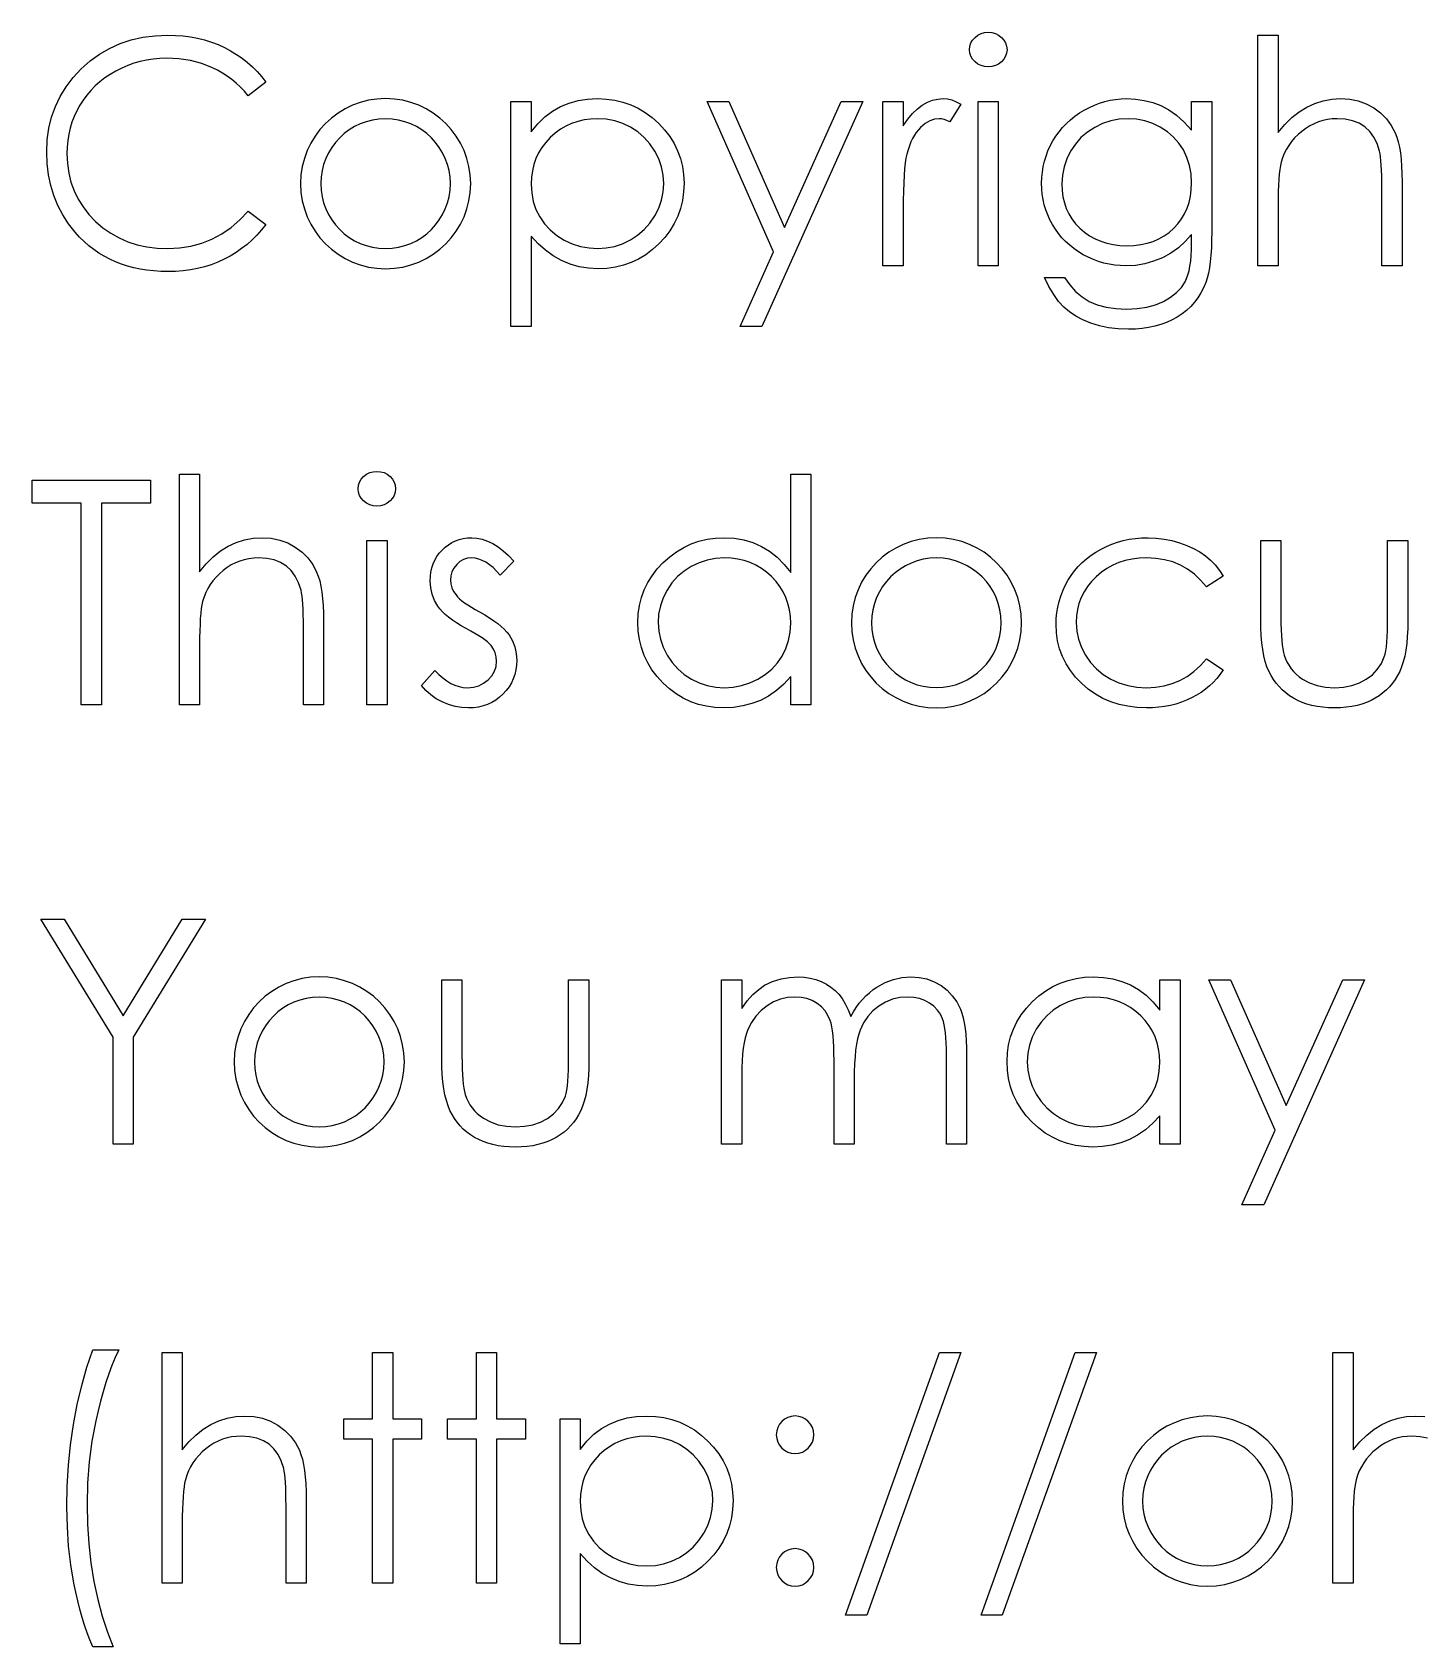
# Model space of a CAD drawing. Header units: millimetres. Extents: x -118 to 176, y -25 to 88.
# Drawn here: x -117.64 to -95.99, y 62.56 to 87.68 of the extents above; entities that cross this region are included whole.
import ezdxf

# ---------------------------------------------------------------- set-up
doc = ezdxf.new("R2010")
doc.units = ezdxf.units.MM

msp = doc.modelspace()

# ---------------------------------------------------------------- linework, layer by layer
at = {"color": 7, "linetype": 'Continuous', "flags": 128}
for points in [[(-102.767, 87.682), (-102.709, 87.678), (-102.655, 87.663), (-102.605, 87.638), (-102.56, 87.603), (-102.522, 87.562), (-102.496, 87.516), (-102.48, 87.466), (-102.474, 87.412), (-102.474, 87.412), (-102.48, 87.359), (-102.496, 87.31), (-102.522, 87.265), (-102.56, 87.223), (-102.605, 87.189), (-102.655, 87.164), (-102.709, 87.149), (-102.767, 87.144), (-102.767, 87.144), (-102.825, 87.149), (-102.877, 87.164), (-102.927, 87.189), (-102.972, 87.223), (-103.009, 87.265), (-103.036, 87.31), (-103.052, 87.359), (-103.057, 87.412), (-103.057, 87.412), (-103.052, 87.466), (-103.036, 87.516), (-103.009, 87.562), (-102.972, 87.603), (-102.927, 87.638), (-102.877, 87.663), (-102.825, 87.678), (-102.767, 87.682)], [(-114.006, 86.906), (-114.281, 86.695), (-114.281, 86.695), (-114.341, 86.765), (-114.403, 86.83), (-114.468, 86.891), (-114.536, 86.948), (-114.608, 87), (-114.681, 87.047), (-114.758, 87.091), (-114.838, 87.13), (-115.005, 87.195), (-115.18, 87.241), (-115.362, 87.27), (-115.553, 87.279), (-115.553, 87.279), (-115.658, 87.276), (-115.762, 87.266), (-115.863, 87.251), (-115.962, 87.229), (-116.06, 87.201), (-116.156, 87.167), (-116.249, 87.126), (-116.341, 87.08), (-116.429, 87.028), (-116.512, 86.972), (-116.59, 86.912), (-116.663, 86.847), (-116.731, 86.779), (-116.793, 86.706), (-116.851, 86.628), (-116.903, 86.547), (-116.95, 86.462), (-116.99, 86.374), (-117.024, 86.284), (-117.052, 86.191), (-117.074, 86.096), (-117.09, 85.998), (-117.099, 85.897), (-117.102, 85.794), (-117.102, 85.794), (-117.095, 85.639), (-117.074, 85.491), (-117.04, 85.35), (-116.991, 85.215), (-116.928, 85.086), (-116.851, 84.964), (-116.761, 84.849), (-116.656, 84.74), (-116.541, 84.641), (-116.419, 84.555), (-116.289, 84.483), (-116.152, 84.423), (-116.008, 84.377), (-115.856, 84.344), (-115.697, 84.323), (-115.531, 84.317), (-115.531, 84.317), (-115.348, 84.326), (-115.173, 84.354), (-115.005, 84.399), (-114.845, 84.463), (-114.693, 84.545), (-114.547, 84.645), (-114.411, 84.764), (-114.281, 84.9), (-114.281, 84.9), (-114.006, 84.692), (-114.006, 84.692), (-114.073, 84.607), (-114.145, 84.527), (-114.22, 84.452), (-114.299, 84.382), (-114.383, 84.316), (-114.47, 84.255), (-114.562, 84.2), (-114.657, 84.15), (-114.756, 84.105), (-114.858, 84.066), (-114.962, 84.033), (-115.07, 84.006), (-115.18, 83.985), (-115.294, 83.97), (-115.41, 83.961), (-115.529, 83.958), (-115.529, 83.958), (-115.642, 83.96), (-115.752, 83.968), (-115.858, 83.98), (-115.962, 83.997), (-116.063, 84.018), (-116.161, 84.044), (-116.255, 84.075), (-116.347, 84.111), (-116.436, 84.152), (-116.522, 84.197), (-116.604, 84.248), (-116.684, 84.302), (-116.761, 84.362), (-116.834, 84.426), (-116.905, 84.496), (-116.973, 84.57), (-116.973, 84.57), (-117.076, 84.703), (-117.167, 84.842), (-117.243, 84.988), (-117.306, 85.141), (-117.354, 85.3), (-117.388, 85.466), (-117.409, 85.639), (-117.416, 85.818), (-117.416, 85.818), (-117.408, 86.007), (-117.383, 86.188), (-117.341, 86.361), (-117.282, 86.526), (-117.207, 86.684), (-117.114, 86.835), (-117.006, 86.977), (-116.879, 87.112), (-116.74, 87.236), (-116.594, 87.342), (-116.438, 87.432), (-116.274, 87.507), (-116.102, 87.564), (-115.921, 87.605), (-115.731, 87.629), (-115.533, 87.638), (-115.533, 87.638), (-115.413, 87.635), (-115.295, 87.626), (-115.18, 87.61), (-115.069, 87.589), (-114.96, 87.563), (-114.854, 87.529), (-114.751, 87.49), (-114.652, 87.445), (-114.556, 87.394), (-114.464, 87.339), (-114.376, 87.279), (-114.294, 87.214), (-114.215, 87.144), (-114.141, 87.07), (-114.071, 86.99), (-114.006, 86.906)], [(-98.57, 87.638), (-98.256, 87.638), (-98.256, 87.638), (-98.256, 86.122), (-98.256, 86.122), (-98.152, 86.247), (-98.043, 86.354), (-97.929, 86.445), (-97.81, 86.519), (-97.686, 86.576), (-97.556, 86.617), (-97.422, 86.642), (-97.283, 86.65), (-97.283, 86.65), (-97.141, 86.641), (-97.008, 86.615), (-96.883, 86.569), (-96.767, 86.506), (-96.662, 86.427), (-96.571, 86.337), (-96.495, 86.233), (-96.434, 86.118), (-96.409, 86.052), (-96.387, 85.978), (-96.369, 85.896), (-96.353, 85.805), (-96.342, 85.705), (-96.334, 85.597), (-96.328, 85.48), (-96.327, 85.354), (-96.327, 85.354), (-96.327, 84.048), (-96.327, 84.048), (-96.641, 84.048), (-96.641, 84.048), (-96.641, 85.251), (-96.641, 85.251), (-96.641, 85.355), (-96.643, 85.451), (-96.646, 85.537), (-96.65, 85.615), (-96.655, 85.683), (-96.661, 85.742), (-96.669, 85.792), (-96.677, 85.833), (-96.677, 85.833), (-96.715, 85.951), (-96.766, 86.053), (-96.829, 86.139), (-96.905, 86.21), (-96.994, 86.266), (-97.096, 86.305), (-97.211, 86.329), (-97.338, 86.336), (-97.338, 86.336), (-97.414, 86.334), (-97.488, 86.324), (-97.56, 86.309), (-97.629, 86.288), (-97.697, 86.26), (-97.763, 86.227), (-97.826, 86.187), (-97.888, 86.141), (-97.946, 86.091), (-97.999, 86.038), (-98.046, 85.982), (-98.089, 85.923), (-98.126, 85.862), (-98.159, 85.797), (-98.186, 85.729), (-98.208, 85.659), (-98.208, 85.659), (-98.219, 85.608), (-98.229, 85.547), (-98.237, 85.476), (-98.244, 85.395), (-98.249, 85.304), (-98.253, 85.203), (-98.255, 85.093), (-98.256, 84.973), (-98.256, 84.973), (-98.256, 84.048), (-98.256, 84.048), (-98.57, 84.048), (-98.57, 84.048), (-98.57, 87.638)], [(-110.192, 86.606), (-109.878, 86.606), (-109.878, 86.606), (-109.878, 86.132), (-109.878, 86.132), (-109.775, 86.259), (-109.665, 86.366), (-109.547, 86.456), (-109.421, 86.526), (-109.288, 86.58), (-109.148, 86.62), (-109, 86.643), (-108.844, 86.65), (-108.844, 86.65), (-108.708, 86.644), (-108.577, 86.627), (-108.45, 86.596), (-108.329, 86.554), (-108.213, 86.5), (-108.102, 86.433), (-107.995, 86.355), (-107.894, 86.264), (-107.802, 86.165), (-107.722, 86.061), (-107.654, 85.952), (-107.599, 85.839), (-107.555, 85.719), (-107.524, 85.596), (-107.506, 85.467), (-107.5, 85.334), (-107.5, 85.334), (-107.506, 85.198), (-107.524, 85.067), (-107.554, 84.941), (-107.597, 84.821), (-107.653, 84.705), (-107.72, 84.595), (-107.799, 84.49), (-107.891, 84.391), (-107.991, 84.3), (-108.096, 84.221), (-108.207, 84.154), (-108.322, 84.1), (-108.443, 84.058), (-108.568, 84.028), (-108.699, 84.009), (-108.835, 84.003), (-108.835, 84.003), (-108.987, 84.011), (-109.133, 84.035), (-109.273, 84.075), (-109.407, 84.131), (-109.534, 84.202), (-109.655, 84.29), (-109.769, 84.393), (-109.878, 84.511), (-109.878, 84.511), (-109.878, 83.106), (-109.878, 83.106), (-110.192, 83.106), (-110.192, 83.106), (-110.192, 86.606)], [(-107.141, 86.606), (-106.802, 86.606), (-106.802, 86.606), (-105.936, 84.647), (-105.936, 84.647), (-105.057, 86.606), (-105.057, 86.606), (-104.718, 86.606), (-104.718, 86.606), (-106.288, 83.106), (-106.288, 83.106), (-106.627, 83.106), (-106.627, 83.106), (-106.107, 84.266), (-106.107, 84.266), (-107.141, 86.606)], [(-104.403, 86.606), (-104.089, 86.606), (-104.089, 86.606), (-104.089, 86.229), (-104.089, 86.229), (-104.018, 86.333), (-103.944, 86.421), (-103.869, 86.493), (-103.792, 86.551), (-103.713, 86.594), (-103.632, 86.626), (-103.55, 86.644), (-103.465, 86.65), (-103.465, 86.65), (-103.4, 86.645), (-103.333, 86.629), (-103.264, 86.601), (-103.192, 86.563), (-103.192, 86.563), (-103.364, 86.291), (-103.364, 86.291), (-103.41, 86.31), (-103.452, 86.325), (-103.491, 86.334), (-103.525, 86.336), (-103.525, 86.336), (-103.6, 86.328), (-103.674, 86.303), (-103.747, 86.261), (-103.818, 86.202), (-103.852, 86.166), (-103.885, 86.125), (-103.914, 86.08), (-103.942, 86.031), (-103.968, 85.976), (-103.992, 85.917), (-104.014, 85.853), (-104.033, 85.785), (-104.033, 85.785), (-104.047, 85.724), (-104.058, 85.649), (-104.068, 85.56), (-104.075, 85.457), (-104.082, 85.341), (-104.086, 85.21), (-104.089, 85.066), (-104.089, 84.907), (-104.089, 84.907), (-104.089, 84.048), (-104.089, 84.048), (-104.404, 84.048), (-104.404, 84.048), (-104.404, 86.606)], [(-102.923, 86.606), (-102.609, 86.606), (-102.609, 86.606), (-102.609, 84.048), (-102.609, 84.048), (-102.923, 84.048), (-102.923, 84.048), (-102.923, 86.606)], [(-99.602, 86.606), (-99.288, 86.606), (-99.288, 86.606), (-99.288, 84.576), (-99.288, 84.576), (-99.29, 84.446), (-99.294, 84.326), (-99.301, 84.214), (-99.311, 84.112), (-99.325, 84.018), (-99.341, 83.934), (-99.36, 83.858), (-99.381, 83.791), (-99.381, 83.791), (-99.416, 83.706), (-99.457, 83.626), (-99.503, 83.551), (-99.556, 83.481), (-99.615, 83.415), (-99.679, 83.355), (-99.749, 83.3), (-99.825, 83.25), (-99.906, 83.206), (-99.991, 83.167), (-100.08, 83.134), (-100.173, 83.108), (-100.27, 83.087), (-100.371, 83.073), (-100.476, 83.063), (-100.585, 83.061), (-100.585, 83.061), (-100.743, 83.066), (-100.893, 83.085), (-101.035, 83.113), (-101.169, 83.155), (-101.293, 83.206), (-101.404, 83.265), (-101.503, 83.331), (-101.591, 83.406), (-101.671, 83.495), (-101.747, 83.601), (-101.821, 83.725), (-101.891, 83.868), (-101.891, 83.868), (-101.577, 83.868), (-101.577, 83.868), (-101.497, 83.751), (-101.407, 83.65), (-101.306, 83.564), (-101.195, 83.495), (-101.07, 83.443), (-100.932, 83.405), (-100.781, 83.383), (-100.615, 83.375), (-100.615, 83.375), (-100.451, 83.383), (-100.3, 83.405), (-100.162, 83.443), (-100.038, 83.495), (-99.929, 83.56), (-99.836, 83.632), (-99.761, 83.712), (-99.703, 83.8), (-99.679, 83.849), (-99.658, 83.906), (-99.642, 83.971), (-99.627, 84.043), (-99.616, 84.122), (-99.609, 84.209), (-99.604, 84.304), (-99.602, 84.405), (-99.602, 84.405), (-99.602, 84.538), (-99.602, 84.538), (-99.7, 84.426), (-99.808, 84.328), (-99.927, 84.244), (-100.056, 84.174), (-100.192, 84.119), (-100.332, 84.079), (-100.476, 84.056), (-100.624, 84.048), (-100.624, 84.048), (-100.712, 84.051), (-100.798, 84.059), (-100.883, 84.072), (-100.967, 84.091), (-101.049, 84.116), (-101.129, 84.146), (-101.209, 84.181), (-101.287, 84.222), (-101.362, 84.267), (-101.433, 84.316), (-101.499, 84.369), (-101.562, 84.426), (-101.619, 84.486), (-101.673, 84.55), (-101.722, 84.618), (-101.767, 84.689), (-101.806, 84.764), (-101.84, 84.84), (-101.87, 84.918), (-101.894, 84.998), (-101.912, 85.079), (-101.925, 85.163), (-101.933, 85.248), (-101.936, 85.335), (-101.936, 85.335), (-101.933, 85.422), (-101.924, 85.508), (-101.911, 85.592), (-101.891, 85.675), (-101.867, 85.757), (-101.837, 85.836), (-101.801, 85.914), (-101.76, 85.991), (-101.713, 86.066), (-101.663, 86.136), (-101.608, 86.202), (-101.549, 86.264), (-101.486, 86.322), (-101.419, 86.376), (-101.347, 86.427), (-101.272, 86.473), (-101.193, 86.514), (-101.114, 86.551), (-101.033, 86.581), (-100.952, 86.606), (-100.869, 86.625), (-100.785, 86.639), (-100.7, 86.648), (-100.615, 86.65), (-100.615, 86.65), (-100.474, 86.643), (-100.338, 86.623), (-100.207, 86.589), (-100.08, 86.542), (-99.958, 86.477), (-99.836, 86.392), (-99.719, 86.285), (-99.602, 86.158), (-99.602, 86.158), (-99.602, 86.606)], [(-108.847, 86.336), (-108.954, 86.332), (-109.056, 86.318), (-109.154, 86.296), (-109.248, 86.263), (-109.338, 86.223), (-109.423, 86.173), (-109.504, 86.113), (-109.581, 86.045), (-109.65, 85.97), (-109.71, 85.891), (-109.762, 85.807), (-109.804, 85.719), (-109.836, 85.626), (-109.859, 85.529), (-109.873, 85.427), (-109.878, 85.321), (-109.878, 85.321), (-109.869, 85.182), (-109.845, 85.051), (-109.804, 84.926), (-109.745, 84.809), (-109.672, 84.702), (-109.583, 84.606), (-109.481, 84.522), (-109.365, 84.45), (-109.239, 84.391), (-109.11, 84.35), (-108.978, 84.326), (-108.842, 84.317), (-108.842, 84.317), (-108.709, 84.326), (-108.58, 84.351), (-108.455, 84.392), (-108.334, 84.451), (-108.221, 84.525), (-108.12, 84.612), (-108.032, 84.712), (-107.955, 84.825), (-107.894, 84.947), (-107.849, 85.072), (-107.823, 85.2), (-107.814, 85.33), (-107.814, 85.33), (-107.822, 85.461), (-107.849, 85.589), (-107.892, 85.714), (-107.954, 85.834), (-108.03, 85.947), (-108.118, 86.046), (-108.218, 86.132), (-108.331, 86.205), (-108.452, 86.262), (-108.578, 86.303), (-108.71, 86.328), (-108.847, 86.336)], [(-100.589, 86.336), (-100.727, 86.328), (-100.859, 86.303), (-100.986, 86.261), (-101.109, 86.202), (-101.223, 86.13), (-101.323, 86.043), (-101.41, 85.944), (-101.485, 85.833), (-101.545, 85.712), (-101.587, 85.588), (-101.613, 85.457), (-101.621, 85.323), (-101.621, 85.323), (-101.617, 85.221), (-101.604, 85.123), (-101.582, 85.03), (-101.551, 84.943), (-101.511, 84.858), (-101.463, 84.779), (-101.406, 84.704), (-101.34, 84.634), (-101.267, 84.57), (-101.188, 84.515), (-101.104, 84.469), (-101.016, 84.43), (-100.922, 84.401), (-100.822, 84.379), (-100.718, 84.366), (-100.608, 84.362), (-100.608, 84.362), (-100.498, 84.366), (-100.392, 84.379), (-100.293, 84.4), (-100.199, 84.429), (-100.111, 84.467), (-100.028, 84.514), (-99.95, 84.569), (-99.878, 84.632), (-99.814, 84.702), (-99.758, 84.778), (-99.71, 84.858), (-99.671, 84.944), (-99.641, 85.035), (-99.62, 85.132), (-99.606, 85.233), (-99.602, 85.341), (-99.602, 85.341), (-99.61, 85.48), (-99.634, 85.611), (-99.674, 85.735), (-99.729, 85.851), (-99.799, 85.958), (-99.883, 86.052), (-99.979, 86.135), (-100.089, 86.206), (-100.207, 86.263), (-100.33, 86.304), (-100.458, 86.328), (-100.589, 86.336)], [(-117.641, 80.356), (-117.641, 80.715), (-117.641, 80.715), (-115.801, 80.715), (-115.801, 80.715), (-115.801, 80.356), (-115.801, 80.356), (-116.564, 80.356), (-116.564, 80.356), (-116.564, 77.215), (-116.564, 77.215), (-116.878, 77.215), (-116.878, 77.215), (-116.878, 80.356), (-116.878, 80.356), (-117.641, 80.356)], [(-115.352, 80.804), (-115.038, 80.804), (-115.038, 80.804), (-115.038, 79.289), (-115.038, 79.289), (-114.934, 79.413), (-114.825, 79.521), (-114.711, 79.612), (-114.592, 79.685), (-114.468, 79.743), (-114.338, 79.784), (-114.205, 79.809), (-114.065, 79.817), (-114.065, 79.817), (-113.923, 79.808), (-113.79, 79.781), (-113.665, 79.736), (-113.549, 79.673), (-113.444, 79.594), (-113.353, 79.504), (-113.277, 79.4), (-113.216, 79.284), (-113.191, 79.219), (-113.169, 79.145), (-113.151, 79.063), (-113.135, 78.972), (-113.124, 78.871), (-113.116, 78.763), (-113.11, 78.646), (-113.109, 78.521), (-113.109, 78.521), (-113.109, 77.215), (-113.109, 77.215), (-113.423, 77.215), (-113.423, 77.215), (-113.423, 78.418), (-113.423, 78.418), (-113.423, 78.522), (-113.425, 78.617), (-113.428, 78.704), (-113.432, 78.782), (-113.437, 78.85), (-113.443, 78.908), (-113.451, 78.959), (-113.459, 79), (-113.459, 79), (-113.497, 79.117), (-113.548, 79.22), (-113.611, 79.306), (-113.687, 79.377), (-113.776, 79.432), (-113.878, 79.471), (-113.993, 79.495), (-114.12, 79.503), (-114.12, 79.503), (-114.196, 79.5), (-114.27, 79.491), (-114.342, 79.476), (-114.411, 79.455), (-114.479, 79.427), (-114.545, 79.394), (-114.608, 79.354), (-114.67, 79.308), (-114.728, 79.258), (-114.781, 79.205), (-114.829, 79.149), (-114.871, 79.09), (-114.908, 79.028), (-114.941, 78.964), (-114.968, 78.896), (-114.99, 78.826), (-114.99, 78.826), (-115.001, 78.775), (-115.011, 78.714), (-115.019, 78.643), (-115.026, 78.561), (-115.031, 78.471), (-115.035, 78.37), (-115.037, 78.26), (-115.038, 78.139), (-115.038, 78.139), (-115.038, 77.215), (-115.038, 77.215), (-115.352, 77.215), (-115.352, 77.215), (-115.352, 80.804)], [(-112.28, 80.849), (-112.222, 80.844), (-112.168, 80.83), (-112.118, 80.804), (-112.073, 80.77), (-112.035, 80.729), (-112.009, 80.682), (-111.992, 80.633), (-111.987, 80.579), (-111.987, 80.579), (-111.992, 80.526), (-112.009, 80.477), (-112.035, 80.431), (-112.073, 80.39), (-112.118, 80.356), (-112.168, 80.33), (-112.222, 80.316), (-112.28, 80.311), (-112.28, 80.311), (-112.337, 80.316), (-112.39, 80.33), (-112.44, 80.356), (-112.485, 80.39), (-112.522, 80.431), (-112.548, 80.477), (-112.565, 80.526), (-112.57, 80.579), (-112.57, 80.579), (-112.565, 80.633), (-112.548, 80.682), (-112.522, 80.729), (-112.485, 80.77), (-112.44, 80.804), (-112.39, 80.83), (-112.337, 80.844), (-112.28, 80.849)], [(-105.525, 80.804), (-105.525, 77.215), (-105.525, 77.215), (-105.839, 77.215), (-105.839, 77.215), (-105.839, 77.657), (-105.839, 77.657), (-105.948, 77.539), (-106.062, 77.438), (-106.184, 77.354), (-106.312, 77.287), (-106.446, 77.236), (-106.585, 77.199), (-106.732, 77.177), (-106.884, 77.17), (-106.884, 77.17), (-107.019, 77.176), (-107.15, 77.194), (-107.275, 77.224), (-107.396, 77.266), (-107.511, 77.321), (-107.622, 77.388), (-107.727, 77.466), (-107.827, 77.557), (-107.919, 77.657), (-107.998, 77.761), (-108.065, 77.871), (-108.12, 77.987), (-108.163, 78.108), (-108.193, 78.233), (-108.211, 78.364), (-108.218, 78.5), (-108.218, 78.5), (-108.211, 78.634), (-108.193, 78.763), (-108.162, 78.886), (-108.119, 79.005), (-108.063, 79.119), (-107.996, 79.227), (-107.916, 79.332), (-107.824, 79.431), (-107.723, 79.521), (-107.616, 79.6), (-107.505, 79.666), (-107.389, 79.72), (-107.268, 79.763), (-107.141, 79.793), (-107.01, 79.811), (-106.874, 79.817), (-106.874, 79.817), (-106.718, 79.809), (-106.569, 79.783), (-106.428, 79.741), (-106.295, 79.682), (-106.17, 79.606), (-106.051, 79.514), (-105.942, 79.403), (-105.839, 79.277), (-105.839, 79.277), (-105.839, 80.804), (-105.839, 80.804), (-105.525, 80.804)], [(-112.436, 79.772), (-112.121, 79.772), (-112.121, 79.772), (-112.121, 77.215), (-112.121, 77.215), (-112.436, 77.215), (-112.436, 77.215), (-112.436, 79.772)], [(-110.147, 79.453), (-110.36, 79.234), (-110.36, 79.234), (-110.416, 79.297), (-110.472, 79.352), (-110.529, 79.398), (-110.583, 79.436), (-110.639, 79.465), (-110.693, 79.486), (-110.748, 79.499), (-110.802, 79.503), (-110.802, 79.503), (-110.868, 79.497), (-110.929, 79.477), (-110.986, 79.445), (-111.037, 79.399), (-111.08, 79.345), (-111.11, 79.288), (-111.128, 79.225), (-111.134, 79.159), (-111.134, 79.159), (-111.129, 79.098), (-111.113, 79.04), (-111.085, 78.983), (-111.047, 78.927), (-111.047, 78.927), (-111.023, 78.898), (-110.992, 78.868), (-110.956, 78.837), (-110.913, 78.805), (-110.864, 78.771), (-110.809, 78.737), (-110.749, 78.7), (-110.682, 78.663), (-110.682, 78.663), (-110.601, 78.617), (-110.526, 78.571), (-110.458, 78.526), (-110.397, 78.481), (-110.343, 78.436), (-110.296, 78.392), (-110.255, 78.348), (-110.221, 78.304), (-110.221, 78.304), (-110.17, 78.214), (-110.132, 78.118), (-110.11, 78.016), (-110.102, 77.909), (-110.102, 77.909), (-110.106, 77.833), (-110.116, 77.76), (-110.132, 77.69), (-110.156, 77.623), (-110.186, 77.559), (-110.223, 77.498), (-110.266, 77.44), (-110.317, 77.384), (-110.372, 77.334), (-110.43, 77.29), (-110.492, 77.254), (-110.557, 77.224), (-110.626, 77.2), (-110.698, 77.183), (-110.773, 77.173), (-110.852, 77.17), (-110.852, 77.17), (-110.958, 77.175), (-111.061, 77.193), (-111.162, 77.222), (-111.261, 77.262), (-111.354, 77.312), (-111.439, 77.372), (-111.515, 77.44), (-111.583, 77.516), (-111.583, 77.516), (-111.375, 77.753), (-111.375, 77.753), (-111.314, 77.69), (-111.253, 77.635), (-111.191, 77.589), (-111.129, 77.551), (-111.065, 77.522), (-111, 77.501), (-110.934, 77.488), (-110.868, 77.484), (-110.868, 77.484), (-110.777, 77.491), (-110.694, 77.515), (-110.618, 77.552), (-110.548, 77.606), (-110.491, 77.67), (-110.449, 77.74), (-110.425, 77.815), (-110.416, 77.895), (-110.416, 77.895), (-110.422, 77.962), (-110.438, 78.025), (-110.465, 78.084), (-110.503, 78.139), (-110.503, 78.139), (-110.527, 78.166), (-110.559, 78.195), (-110.597, 78.226), (-110.642, 78.258), (-110.694, 78.291), (-110.753, 78.327), (-110.818, 78.364), (-110.89, 78.403), (-110.89, 78.403), (-110.968, 78.447), (-111.04, 78.491), (-111.104, 78.535), (-111.163, 78.579), (-111.215, 78.622), (-111.26, 78.666), (-111.299, 78.709), (-111.331, 78.752), (-111.331, 78.752), (-111.383, 78.841), (-111.419, 78.937), (-111.441, 79.038), (-111.448, 79.146), (-111.448, 79.146), (-111.446, 79.217), (-111.437, 79.284), (-111.422, 79.349), (-111.403, 79.41), (-111.377, 79.469), (-111.345, 79.524), (-111.308, 79.577), (-111.265, 79.626), (-111.218, 79.671), (-111.167, 79.709), (-111.114, 79.742), (-111.058, 79.769), (-110.998, 79.79), (-110.936, 79.805), (-110.871, 79.814), (-110.802, 79.817), (-110.802, 79.817), (-110.721, 79.811), (-110.639, 79.795), (-110.557, 79.766), (-110.475, 79.726), (-110.394, 79.675), (-110.312, 79.612), (-110.229, 79.539), (-110.147, 79.453)], [(-99.109, 79.218), (-99.372, 79.054), (-99.372, 79.054), (-99.461, 79.159), (-99.558, 79.251), (-99.663, 79.328), (-99.775, 79.391), (-99.895, 79.44), (-100.024, 79.475), (-100.159, 79.496), (-100.303, 79.503), (-100.303, 79.503), (-100.418, 79.498), (-100.528, 79.485), (-100.634, 79.462), (-100.734, 79.43), (-100.829, 79.389), (-100.92, 79.338), (-101.005, 79.279), (-101.086, 79.211), (-101.159, 79.136), (-101.222, 79.056), (-101.276, 78.974), (-101.319, 78.887), (-101.354, 78.796), (-101.377, 78.702), (-101.392, 78.603), (-101.397, 78.5), (-101.397, 78.5), (-101.388, 78.366), (-101.361, 78.237), (-101.317, 78.111), (-101.254, 77.989), (-101.176, 77.876), (-101.084, 77.775), (-100.979, 77.689), (-100.861, 77.616), (-100.732, 77.558), (-100.596, 77.517), (-100.452, 77.492), (-100.301, 77.484), (-100.301, 77.484), (-100.162, 77.491), (-100.029, 77.512), (-99.904, 77.547), (-99.784, 77.596), (-99.671, 77.659), (-99.565, 77.736), (-99.465, 77.827), (-99.372, 77.932), (-99.372, 77.932), (-99.109, 77.76), (-99.109, 77.76), (-99.156, 77.692), (-99.208, 77.627), (-99.264, 77.567), (-99.324, 77.511), (-99.387, 77.459), (-99.455, 77.41), (-99.527, 77.365), (-99.602, 77.325), (-99.68, 77.288), (-99.761, 77.257), (-99.845, 77.23), (-99.932, 77.208), (-100.021, 77.191), (-100.113, 77.179), (-100.208, 77.172), (-100.305, 77.17), (-100.305, 77.17), (-100.454, 77.175), (-100.596, 77.194), (-100.731, 77.223), (-100.86, 77.264), (-100.983, 77.318), (-101.099, 77.383), (-101.209, 77.46), (-101.312, 77.549), (-101.406, 77.646), (-101.486, 77.749), (-101.555, 77.857), (-101.611, 77.97), (-101.655, 78.088), (-101.686, 78.211), (-101.705, 78.339), (-101.711, 78.472), (-101.711, 78.472), (-101.708, 78.563), (-101.699, 78.652), (-101.685, 78.739), (-101.664, 78.825), (-101.638, 78.909), (-101.606, 78.992), (-101.568, 79.073), (-101.525, 79.152), (-101.476, 79.228), (-101.422, 79.3), (-101.365, 79.368), (-101.302, 79.431), (-101.237, 79.49), (-101.166, 79.544), (-101.09, 79.595), (-101.011, 79.641), (-100.928, 79.682), (-100.843, 79.718), (-100.755, 79.748), (-100.664, 79.773), (-100.572, 79.793), (-100.477, 79.806), (-100.38, 79.814), (-100.28, 79.817), (-100.28, 79.817), (-100.154, 79.812), (-100.03, 79.797), (-99.909, 79.774), (-99.789, 79.739), (-99.676, 79.697), (-99.571, 79.65), (-99.475, 79.596), (-99.388, 79.536), (-99.309, 79.469), (-99.236, 79.394), (-99.169, 79.31), (-99.109, 79.218)], [(-98.525, 79.772), (-98.211, 79.772), (-98.211, 79.772), (-98.211, 78.586), (-98.211, 78.586), (-98.211, 78.481), (-98.208, 78.386), (-98.204, 78.298), (-98.199, 78.219), (-98.192, 78.149), (-98.183, 78.087), (-98.173, 78.033), (-98.161, 77.988), (-98.161, 77.988), (-98.14, 77.931), (-98.116, 77.877), (-98.086, 77.827), (-98.053, 77.779), (-98.016, 77.734), (-97.974, 77.693), (-97.928, 77.654), (-97.877, 77.619), (-97.767, 77.56), (-97.647, 77.517), (-97.516, 77.492), (-97.376, 77.484), (-97.376, 77.484), (-97.236, 77.492), (-97.107, 77.517), (-96.989, 77.558), (-96.883, 77.616), (-96.789, 77.686), (-96.712, 77.768), (-96.649, 77.86), (-96.603, 77.963), (-96.603, 77.963), (-96.591, 78.005), (-96.58, 78.057), (-96.571, 78.119), (-96.564, 78.192), (-96.558, 78.275), (-96.554, 78.369), (-96.552, 78.472), (-96.551, 78.586), (-96.551, 78.586), (-96.551, 79.772), (-96.551, 79.772), (-96.237, 79.772), (-96.237, 79.772), (-96.237, 78.527), (-96.237, 78.527), (-96.239, 78.4), (-96.245, 78.281), (-96.254, 78.169), (-96.268, 78.067), (-96.286, 77.972), (-96.308, 77.886), (-96.334, 77.807), (-96.363, 77.736), (-96.397, 77.672), (-96.434, 77.611), (-96.476, 77.553), (-96.521, 77.499), (-96.571, 77.449), (-96.624, 77.402), (-96.681, 77.359), (-96.743, 77.32), (-96.808, 77.285), (-96.878, 77.254), (-96.951, 77.229), (-97.028, 77.208), (-97.11, 77.191), (-97.196, 77.179), (-97.285, 77.172), (-97.379, 77.17), (-97.379, 77.17), (-97.472, 77.172), (-97.562, 77.179), (-97.648, 77.191), (-97.73, 77.208), (-97.807, 77.229), (-97.881, 77.254), (-97.951, 77.285), (-98.017, 77.32), (-98.079, 77.359), (-98.137, 77.402), (-98.191, 77.449), (-98.241, 77.5), (-98.286, 77.555), (-98.328, 77.613), (-98.365, 77.674), (-98.399, 77.74), (-98.429, 77.811), (-98.455, 77.891), (-98.476, 77.98), (-98.494, 78.077), (-98.508, 78.183), (-98.518, 78.296), (-98.523, 78.419), (-98.525, 78.55), (-98.525, 78.55), (-98.525, 79.772)], [(-106.87, 79.503), (-107.008, 79.495), (-107.139, 79.47), (-107.266, 79.429), (-107.387, 79.371), (-107.499, 79.299), (-107.599, 79.213), (-107.688, 79.114), (-107.764, 79.001), (-107.825, 78.88), (-107.868, 78.756), (-107.895, 78.628), (-107.904, 78.497), (-107.904, 78.497), (-107.894, 78.366), (-107.868, 78.239), (-107.824, 78.114), (-107.763, 77.992), (-107.685, 77.878), (-107.597, 77.778), (-107.496, 77.691), (-107.383, 77.618), (-107.262, 77.559), (-107.137, 77.517), (-107.007, 77.492), (-106.873, 77.484), (-106.873, 77.484), (-106.737, 77.492), (-106.604, 77.517), (-106.476, 77.558), (-106.351, 77.616), (-106.236, 77.688), (-106.133, 77.773), (-106.046, 77.869), (-105.973, 77.976), (-105.914, 78.093), (-105.872, 78.218), (-105.848, 78.349), (-105.839, 78.488), (-105.839, 78.488), (-105.844, 78.594), (-105.858, 78.695), (-105.882, 78.793), (-105.914, 78.885), (-105.956, 78.974), (-106.007, 79.058), (-106.067, 79.137), (-106.137, 79.212), (-106.214, 79.28), (-106.294, 79.34), (-106.38, 79.389), (-106.469, 79.43), (-106.563, 79.462), (-106.661, 79.485), (-106.764, 79.499), (-106.87, 79.503)], [(-117.506, 73.881), (-117.146, 73.881), (-117.146, 73.881), (-116.227, 72.377), (-116.227, 72.377), (-115.308, 73.881), (-115.308, 73.881), (-114.948, 73.881), (-114.948, 73.881), (-116.07, 72.045), (-116.07, 72.045), (-116.07, 70.381), (-116.07, 70.381), (-116.384, 70.381), (-116.384, 70.381), (-116.384, 72.045), (-116.384, 72.045), (-117.506, 73.881)], [(-111.269, 72.939), (-110.955, 72.939), (-110.955, 72.939), (-110.955, 71.753), (-110.955, 71.753), (-110.954, 71.648), (-110.952, 71.553), (-110.948, 71.465), (-110.942, 71.386), (-110.935, 71.316), (-110.927, 71.253), (-110.917, 71.2), (-110.905, 71.155), (-110.905, 71.155), (-110.884, 71.098), (-110.859, 71.044), (-110.83, 70.993), (-110.797, 70.946), (-110.759, 70.901), (-110.717, 70.859), (-110.672, 70.821), (-110.621, 70.786), (-110.511, 70.727), (-110.39, 70.684), (-110.26, 70.659), (-110.12, 70.65), (-110.12, 70.65), (-109.98, 70.659), (-109.851, 70.683), (-109.733, 70.725), (-109.626, 70.782), (-109.533, 70.853), (-109.455, 70.935), (-109.393, 71.027), (-109.346, 71.129), (-109.346, 71.129), (-109.335, 71.171), (-109.324, 71.223), (-109.315, 71.286), (-109.307, 71.359), (-109.302, 71.442), (-109.298, 71.535), (-109.295, 71.639), (-109.295, 71.753), (-109.295, 71.753), (-109.295, 72.939), (-109.295, 72.939), (-108.98, 72.939), (-108.98, 72.939), (-108.98, 71.694), (-108.98, 71.694), (-108.983, 71.567), (-108.988, 71.448), (-108.998, 71.336), (-109.012, 71.234), (-109.03, 71.138), (-109.051, 71.052), (-109.077, 70.974), (-109.107, 70.903), (-109.14, 70.838), (-109.177, 70.777), (-109.22, 70.72), (-109.264, 70.666), (-109.314, 70.615), (-109.367, 70.569), (-109.425, 70.526), (-109.487, 70.486), (-109.552, 70.451), (-109.621, 70.42), (-109.695, 70.395), (-109.772, 70.374), (-109.854, 70.357), (-109.94, 70.345), (-110.029, 70.338), (-110.123, 70.336), (-110.123, 70.336), (-110.216, 70.338), (-110.306, 70.345), (-110.391, 70.357), (-110.473, 70.374), (-110.551, 70.395), (-110.625, 70.42), (-110.695, 70.451), (-110.761, 70.486), (-110.822, 70.526), (-110.881, 70.569), (-110.934, 70.616), (-110.984, 70.667), (-111.03, 70.721), (-111.071, 70.779), (-111.109, 70.841), (-111.143, 70.906), (-111.172, 70.978), (-111.198, 71.058), (-111.22, 71.147), (-111.237, 71.244), (-111.251, 71.349), (-111.261, 71.463), (-111.267, 71.586), (-111.269, 71.717), (-111.269, 71.717), (-111.269, 72.939)], [(-106.916, 72.939), (-106.602, 72.939), (-106.602, 72.939), (-106.602, 72.494), (-106.602, 72.494), (-106.515, 72.609), (-106.427, 72.708), (-106.338, 72.789), (-106.247, 72.854), (-106.247, 72.854), (-106.121, 72.911), (-105.99, 72.952), (-105.857, 72.975), (-105.72, 72.984), (-105.72, 72.984), (-105.628, 72.979), (-105.538, 72.966), (-105.45, 72.942), (-105.365, 72.91), (-105.285, 72.87), (-105.213, 72.825), (-105.147, 72.773), (-105.091, 72.715), (-105.039, 72.647), (-104.991, 72.567), (-104.947, 72.473), (-104.906, 72.366), (-104.906, 72.366), (-104.864, 72.44), (-104.819, 72.508), (-104.772, 72.573), (-104.722, 72.633), (-104.669, 72.688), (-104.615, 72.738), (-104.557, 72.785), (-104.497, 72.826), (-104.372, 72.895), (-104.242, 72.945), (-104.108, 72.974), (-103.968, 72.984), (-103.968, 72.984), (-103.84, 72.975), (-103.719, 72.951), (-103.606, 72.909), (-103.501, 72.851), (-103.407, 72.778), (-103.325, 72.691), (-103.256, 72.593), (-103.2, 72.48), (-103.177, 72.417), (-103.158, 72.346), (-103.141, 72.268), (-103.127, 72.182), (-103.116, 72.09), (-103.109, 71.99), (-103.104, 71.882), (-103.102, 71.767), (-103.102, 71.767), (-103.102, 70.381), (-103.102, 70.381), (-103.416, 70.381), (-103.416, 70.381), (-103.416, 71.768), (-103.416, 71.768), (-103.417, 71.866), (-103.42, 71.957), (-103.425, 72.039), (-103.431, 72.113), (-103.439, 72.179), (-103.45, 72.237), (-103.462, 72.288), (-103.476, 72.33), (-103.511, 72.403), (-103.557, 72.468), (-103.613, 72.526), (-103.679, 72.576), (-103.754, 72.617), (-103.837, 72.647), (-103.926, 72.664), (-104.023, 72.67), (-104.023, 72.67), (-104.141, 72.661), (-104.254, 72.635), (-104.363, 72.591), (-104.466, 72.529), (-104.56, 72.454), (-104.64, 72.366), (-104.706, 72.267), (-104.76, 72.156), (-104.781, 72.093), (-104.8, 72.02), (-104.816, 71.937), (-104.829, 71.844), (-104.839, 71.742), (-104.847, 71.63), (-104.851, 71.508), (-104.852, 71.376), (-104.852, 71.376), (-104.852, 70.381), (-104.852, 70.381), (-105.166, 70.381), (-105.166, 70.381), (-105.166, 71.682), (-105.166, 71.682), (-105.167, 71.792), (-105.17, 71.894), (-105.175, 71.985), (-105.181, 72.068), (-105.189, 72.142), (-105.199, 72.206), (-105.211, 72.261), (-105.225, 72.306), (-105.26, 72.385), (-105.305, 72.455), (-105.362, 72.517), (-105.429, 72.57), (-105.505, 72.614), (-105.588, 72.645), (-105.678, 72.663), (-105.775, 72.67), (-105.775, 72.67), (-105.889, 72.661), (-105.999, 72.635), (-106.105, 72.593), (-106.208, 72.533), (-106.301, 72.459), (-106.383, 72.372), (-106.451, 72.275), (-106.506, 72.165), (-106.528, 72.103), (-106.548, 72.034), (-106.564, 71.957), (-106.578, 71.872), (-106.589, 71.781), (-106.596, 71.68), (-106.601, 71.573), (-106.602, 71.457), (-106.602, 71.457), (-106.602, 70.381), (-106.602, 70.381), (-106.916, 70.381), (-106.916, 70.381), (-106.916, 72.939)], [(-99.782, 72.939), (-99.782, 70.381), (-99.782, 70.381), (-100.096, 70.381), (-100.096, 70.381), (-100.096, 70.824), (-100.096, 70.824), (-100.205, 70.706), (-100.319, 70.605), (-100.441, 70.521), (-100.568, 70.453), (-100.702, 70.402), (-100.842, 70.366), (-100.988, 70.343), (-101.141, 70.336), (-101.141, 70.336), (-101.276, 70.343), (-101.406, 70.361), (-101.532, 70.391), (-101.652, 70.433), (-101.767, 70.488), (-101.878, 70.554), (-101.983, 70.633), (-102.084, 70.724), (-102.175, 70.824), (-102.255, 70.928), (-102.321, 71.038), (-102.377, 71.154), (-102.419, 71.274), (-102.45, 71.4), (-102.468, 71.531), (-102.474, 71.667), (-102.474, 71.667), (-102.468, 71.8), (-102.45, 71.929), (-102.419, 72.053), (-102.375, 72.172), (-102.32, 72.285), (-102.252, 72.394), (-102.173, 72.499), (-102.08, 72.597), (-101.979, 72.688), (-101.872, 72.766), (-101.762, 72.833), (-101.645, 72.887), (-101.524, 72.93), (-101.398, 72.96), (-101.267, 72.977), (-101.131, 72.984), (-101.131, 72.984), (-100.974, 72.976), (-100.826, 72.953), (-100.685, 72.914), (-100.552, 72.86), (-100.426, 72.789), (-100.308, 72.699), (-100.198, 72.592), (-100.096, 72.466), (-100.096, 72.466), (-100.096, 72.939), (-100.096, 72.939), (-99.782, 72.939)], [(-99.333, 72.939), (-98.994, 72.939), (-98.994, 72.939), (-98.128, 70.98), (-98.128, 70.98), (-97.249, 72.939), (-97.249, 72.939), (-96.91, 72.939), (-96.91, 72.939), (-98.48, 69.439), (-98.48, 69.439), (-98.82, 69.439), (-98.82, 69.439), (-98.299, 70.599), (-98.299, 70.599), (-99.333, 72.939)], [(-101.126, 72.67), (-101.264, 72.661), (-101.396, 72.637), (-101.522, 72.595), (-101.643, 72.538), (-101.755, 72.466), (-101.856, 72.379), (-101.944, 72.281), (-102.02, 72.168), (-102.081, 72.047), (-102.125, 71.922), (-102.152, 71.795), (-102.16, 71.664), (-102.16, 71.664), (-102.151, 71.533), (-102.125, 71.406), (-102.081, 71.281), (-102.019, 71.159), (-101.942, 71.045), (-101.854, 70.945), (-101.753, 70.858), (-101.64, 70.784), (-101.518, 70.725), (-101.393, 70.684), (-101.263, 70.659), (-101.129, 70.65), (-101.129, 70.65), (-100.993, 70.659), (-100.861, 70.683), (-100.732, 70.725), (-100.608, 70.783), (-100.492, 70.855), (-100.39, 70.939), (-100.303, 71.035), (-100.229, 71.143), (-100.171, 71.26), (-100.129, 71.385), (-100.104, 71.516), (-100.096, 71.654), (-100.096, 71.654), (-100.101, 71.76), (-100.115, 71.862), (-100.138, 71.959), (-100.17, 72.052), (-100.212, 72.14), (-100.263, 72.224), (-100.324, 72.304), (-100.394, 72.379), (-100.47, 72.447), (-100.551, 72.506), (-100.636, 72.556), (-100.725, 72.597), (-100.819, 72.629), (-100.918, 72.651), (-101.02, 72.665), (-101.126, 72.67)], [(-116.698, 67.182), (-116.295, 67.182), (-116.295, 67.182), (-116.349, 67.062), (-116.401, 66.936), (-116.45, 66.805), (-116.496, 66.67), (-116.54, 66.529), (-116.581, 66.383), (-116.618, 66.233), (-116.654, 66.078), (-116.712, 65.759), (-116.755, 65.437), (-116.78, 65.108), (-116.788, 64.775), (-116.788, 64.775), (-116.781, 64.467), (-116.762, 64.164), (-116.728, 63.868), (-116.681, 63.576), (-116.622, 63.296), (-116.553, 63.034), (-116.473, 62.789), (-116.384, 62.561), (-116.384, 62.561), (-116.698, 62.561), (-116.698, 62.561), (-116.743, 62.668), (-116.786, 62.779), (-116.826, 62.896), (-116.864, 63.017), (-116.9, 63.143), (-116.933, 63.273), (-116.964, 63.408), (-116.993, 63.547), (-117.041, 63.834), (-117.075, 64.127), (-117.095, 64.426), (-117.102, 64.73), (-117.102, 64.73), (-117.096, 65.059), (-117.076, 65.384), (-117.044, 65.704), (-116.999, 66.02), (-116.942, 66.328), (-116.872, 66.624), (-116.791, 66.909), (-116.698, 67.182)], [(-115.621, 67.138), (-115.307, 67.138), (-115.307, 67.138), (-115.307, 65.622), (-115.307, 65.622), (-115.204, 65.747), (-115.094, 65.854), (-114.981, 65.945), (-114.861, 66.019), (-114.737, 66.076), (-114.608, 66.117), (-114.474, 66.142), (-114.334, 66.15), (-114.334, 66.15), (-114.193, 66.141), (-114.059, 66.115), (-113.935, 66.069), (-113.818, 66.006), (-113.713, 65.927), (-113.622, 65.837), (-113.546, 65.733), (-113.485, 65.618), (-113.46, 65.552), (-113.438, 65.478), (-113.42, 65.396), (-113.405, 65.305), (-113.393, 65.205), (-113.385, 65.097), (-113.379, 64.98), (-113.378, 64.854), (-113.378, 64.854), (-113.378, 63.548), (-113.378, 63.548), (-113.692, 63.548), (-113.692, 63.548), (-113.692, 64.751), (-113.692, 64.751), (-113.693, 64.855), (-113.694, 64.951), (-113.697, 65.037), (-113.701, 65.115), (-113.706, 65.183), (-113.712, 65.242), (-113.72, 65.292), (-113.728, 65.333), (-113.728, 65.333), (-113.766, 65.451), (-113.817, 65.553), (-113.88, 65.639), (-113.956, 65.71), (-114.045, 65.766), (-114.147, 65.805), (-114.262, 65.829), (-114.39, 65.836), (-114.39, 65.836), (-114.465, 65.834), (-114.539, 65.824), (-114.611, 65.809), (-114.681, 65.788), (-114.749, 65.76), (-114.814, 65.727), (-114.878, 65.687), (-114.939, 65.641), (-114.997, 65.591), (-115.05, 65.538), (-115.098, 65.482), (-115.141, 65.423), (-115.178, 65.362), (-115.21, 65.297), (-115.237, 65.229), (-115.259, 65.159), (-115.259, 65.159), (-115.27, 65.108), (-115.28, 65.047), (-115.288, 64.976), (-115.295, 64.895), (-115.3, 64.804), (-115.305, 64.703), (-115.307, 64.593), (-115.307, 64.473), (-115.307, 64.473), (-115.307, 63.548), (-115.307, 63.548), (-115.621, 63.548), (-115.621, 63.548), (-115.621, 67.138)], [(-112.346, 67.138), (-112.032, 67.138), (-112.032, 67.138), (-112.032, 66.106), (-112.032, 66.106), (-111.583, 66.106), (-111.583, 66.106), (-111.583, 65.791), (-111.583, 65.791), (-112.032, 65.791), (-112.032, 65.791), (-112.032, 63.548), (-112.032, 63.548), (-112.346, 63.548), (-112.346, 63.548), (-112.346, 65.791), (-112.346, 65.791), (-112.795, 65.791), (-112.795, 65.791), (-112.795, 66.106), (-112.795, 66.106), (-112.346, 66.106), (-112.346, 66.106), (-112.346, 67.138)], [(-110.73, 67.138), (-110.416, 67.138), (-110.416, 67.138), (-110.416, 66.106), (-110.416, 66.106), (-109.968, 66.106), (-109.968, 66.106), (-109.968, 65.791), (-109.968, 65.791), (-110.416, 65.791), (-110.416, 65.791), (-110.416, 63.548), (-110.416, 63.548), (-110.73, 63.548), (-110.73, 63.548), (-110.73, 65.791), (-110.73, 65.791), (-111.179, 65.791), (-111.179, 65.791), (-111.179, 66.106), (-111.179, 66.106), (-110.73, 66.106), (-110.73, 66.106), (-110.73, 67.138)], [(-103.192, 67.138), (-104.656, 63.054), (-104.656, 63.054), (-104.987, 63.054), (-104.987, 63.054), (-103.523, 67.138), (-103.523, 67.138), (-103.192, 67.138)], [(-101.083, 67.138), (-102.547, 63.054), (-102.547, 63.054), (-102.878, 63.054), (-102.878, 63.054), (-101.414, 67.138), (-101.414, 67.138), (-101.083, 67.138)], [(-97.404, 67.138), (-97.089, 67.138), (-97.089, 67.138), (-97.089, 65.622), (-97.089, 65.622), (-96.986, 65.747), (-96.876, 65.854), (-96.763, 65.945), (-96.644, 66.019), (-96.519, 66.076), (-96.39, 66.117), (-96.256, 66.142), (-96.116, 66.15), (-96.116, 66.15), (-95.975, 66.141)], [(-95.929, 65.805), (-96.044, 65.829), (-96.172, 65.836), (-96.172, 65.836), (-96.247, 65.834), (-96.321, 65.824), (-96.393, 65.809), (-96.463, 65.788), (-96.531, 65.76), (-96.596, 65.727), (-96.66, 65.687), (-96.721, 65.641), (-96.78, 65.591), (-96.832, 65.538), (-96.88, 65.482), (-96.923, 65.423), (-96.96, 65.362), (-96.992, 65.297), (-97.019, 65.229), (-97.041, 65.159), (-97.041, 65.159), (-97.052, 65.108), (-97.062, 65.047), (-97.071, 64.976), (-97.078, 64.895), (-97.082, 64.804), (-97.087, 64.703), (-97.089, 64.593), (-97.089, 64.473), (-97.089, 64.473), (-97.089, 63.548), (-97.089, 63.548), (-97.404, 63.548), (-97.404, 63.548), (-97.404, 67.138)], [(-109.429, 66.106), (-109.115, 66.106), (-109.115, 66.106), (-109.115, 65.632), (-109.115, 65.632), (-109.012, 65.759), (-108.902, 65.866), (-108.784, 65.956), (-108.659, 66.026), (-108.525, 66.08), (-108.385, 66.12), (-108.237, 66.143), (-108.082, 66.15), (-108.082, 66.15), (-107.946, 66.144), (-107.814, 66.127), (-107.688, 66.096), (-107.566, 66.054), (-107.45, 66), (-107.339, 65.933), (-107.233, 65.855), (-107.132, 65.764), (-107.039, 65.665), (-106.959, 65.561), (-106.891, 65.452), (-106.836, 65.339), (-106.792, 65.219), (-106.761, 65.096), (-106.743, 64.967), (-106.737, 64.834), (-106.737, 64.834), (-106.743, 64.698), (-106.761, 64.567), (-106.792, 64.441), (-106.834, 64.321), (-106.89, 64.205), (-106.957, 64.095), (-107.036, 63.99), (-107.128, 63.891), (-107.228, 63.8), (-107.334, 63.721), (-107.444, 63.654), (-107.559, 63.6), (-107.68, 63.558), (-107.805, 63.528), (-107.936, 63.509), (-108.072, 63.503), (-108.072, 63.503), (-108.224, 63.511), (-108.37, 63.535), (-108.51, 63.575), (-108.644, 63.631), (-108.771, 63.702), (-108.892, 63.79), (-109.006, 63.893), (-109.115, 64.011), (-109.115, 64.011), (-109.115, 62.606), (-109.115, 62.606), (-109.429, 62.606), (-109.429, 62.606), (-109.429, 66.106)], [(-108.084, 65.836), (-108.191, 65.832), (-108.293, 65.818), (-108.392, 65.796), (-108.485, 65.763), (-108.575, 65.723), (-108.66, 65.673), (-108.741, 65.613), (-108.818, 65.545), (-108.887, 65.47), (-108.948, 65.391), (-108.999, 65.307), (-109.041, 65.219), (-109.073, 65.126), (-109.096, 65.029), (-109.11, 64.927), (-109.115, 64.821), (-109.115, 64.821), (-109.107, 64.682), (-109.082, 64.551), (-109.041, 64.426), (-108.983, 64.309), (-108.909, 64.202), (-108.821, 64.106), (-108.718, 64.022), (-108.602, 63.95), (-108.476, 63.891), (-108.347, 63.85), (-108.216, 63.826), (-108.08, 63.817), (-108.08, 63.817), (-107.946, 63.826), (-107.817, 63.851), (-107.692, 63.892), (-107.571, 63.951), (-107.458, 64.025), (-107.357, 64.112), (-107.269, 64.212), (-107.193, 64.325), (-107.131, 64.447), (-107.086, 64.572), (-107.06, 64.7), (-107.051, 64.83), (-107.051, 64.83), (-107.059, 64.961), (-107.086, 65.089), (-107.13, 65.214), (-107.191, 65.334), (-107.267, 65.447), (-107.355, 65.546), (-107.456, 65.632), (-107.568, 65.705), (-107.689, 65.762), (-107.815, 65.803), (-107.947, 65.828), (-108.084, 65.836)]]:
    msp.add_lwpolyline(points, dxfattribs=at)
at = {"color": 7, "linetype": 'Continuous'}
for centre, radius, start, end in [((-112.143, 85.327), 1.324, 90.0004, 89.9996), ((-112.144, 85.327), 1.009, 90.0014, 89.9986), ((-103.572, 78.493), 1.324, 90.0013, 89.9987), ((-103.573, 78.494), 1.009, 90.0008, 89.9992), ((-113.175, 71.66), 1.324, 90.0003, 89.9997), ((-113.176, 71.66), 1.009, 90.0013, 89.9987), ((-105.772, 65.859), 0.292, 90.005, 89.995), ((-99.354, 64.827), 1.324, 90.0007, 89.9993), ((-99.355, 64.827), 1.009, 90.0001, 89.9999), ((-105.772, 63.795), 0.292, 90.005, 89.995)]:
    msp.add_arc(centre, radius, start, end, dxfattribs=at)

doc.saveas('drawing.dxf')
